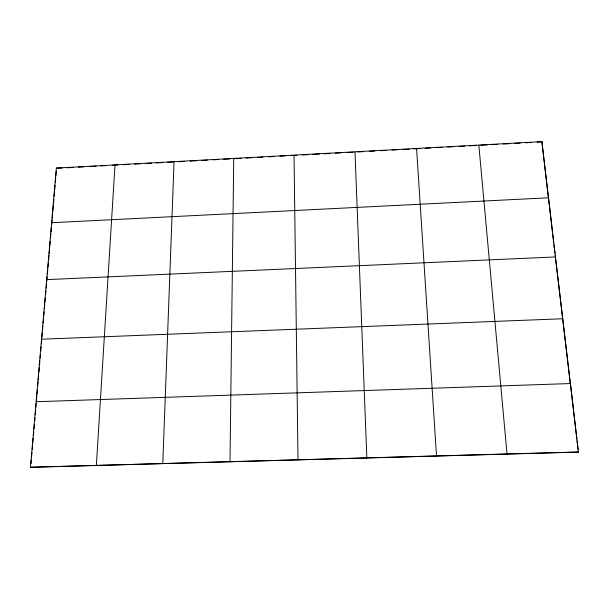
<?xml version="1.0" encoding="UTF-8"?>
<svg xmlns="http://www.w3.org/2000/svg" width="609" height="609" viewBox="0 0 609 609"><rect width="100%" height="100%" fill="white"/><g stroke="black" fill="none" stroke-linecap="round" stroke-linejoin="round"><path stroke-width="0.91" d="M416.594 148.756L436.516 456.057M30.45 467.263L56.348 168.076L541.896 141.623L578.405 452.106L30.45 467.263L578.55 451.977M31.013 463.624L31.341 459.871M31.584 457.062L31.988 452.373M32.231 449.556L32.559 445.803M32.802 442.994L33.206 438.305M33.449 435.488L33.777 431.735M34.02 428.926L34.424 424.237M34.667 421.42L34.987 417.667M35.231 414.858L35.642 410.169M35.878 407.352L36.205 403.607M36.449 400.783L36.86 396.048M37.02 394.152L37.431 389.417M37.682 386.57L38.085 381.835M38.253 379.94L38.664 375.205M38.907 372.365L39.319 367.63M39.478 365.735L39.889 361M40.133 358.153L40.46 354.369M40.712 351.522L41.115 346.787M41.366 343.948L41.694 340.157M41.937 337.317L42.348 332.59M42.508 330.695L42.919 325.967M43.163 323.128L43.574 318.4M43.734 316.505L44.145 311.778M44.388 308.938L44.8 304.203M44.959 302.315L45.37 297.58M45.614 294.748L45.941 290.957M46.193 288.126L46.596 283.391M46.764 281.503L47.167 276.806M47.411 274.012L47.814 269.345M47.974 267.48L48.377 262.822M48.621 260.02L49.025 255.361M49.184 253.496L49.664 247.901M49.831 246.036L50.235 241.37M50.471 238.568L50.874 233.909M51.042 232.044L51.438 227.378M51.681 224.584L52.085 219.902M52.252 218.03L52.656 213.348M52.816 211.468L53.303 205.85M53.463 203.969L53.874 199.288M54.11 196.471L54.521 191.789M54.681 189.917L55.084 185.227M55.328 182.418L55.731 177.729M55.899 175.856L56.302 171.167M478.857 145.361L507.031 454.093M548.313 197.133L541.896 141.623M555.37 256.937L46.923 279.607M562.663 318.751L41.77 339.213M62.202 168.054L56.348 168.076M66.914 167.795L73.514 167.437M78.226 167.178L83.882 166.866M89.538 166.561L96.138 166.204M100.85 165.945L106.506 165.64M112.163 165.328L117.803 165.024M123.429 164.719L129.055 164.407M134.673 164.103L140.298 163.798M145.924 163.494L151.55 163.182M156.239 162.93L162.801 162.573M167.483 162.314L174.045 161.964L162.778 463.693M178.787 161.705L184.466 161.393M190.153 161.081L196.783 160.723M201.518 160.464L207.205 160.152M212.884 159.847L218.57 159.535M223.305 159.276L229.936 158.919M234.671 158.66L241.263 158.302M245.975 158.043L252.575 157.685M257.287 157.427L262.936 157.122M268.592 156.81L274.248 156.505M279.904 156.193L285.552 155.889M291.209 155.577L296.849 155.272M302.475 154.968L308.101 154.663M312.79 154.404L319.352 154.047M324.041 153.795L330.603 153.438M335.293 153.179L340.918 152.874M346.551 152.57L353.113 152.212M357.833 151.953L363.52 151.641M369.206 151.337L374.893 151.024M380.579 150.712L386.266 150.408M391.952 150.096L397.639 149.784M402.374 149.525L409.012 149.167M413.747 148.908L420.362 148.55M425.082 148.292L430.738 147.979M436.402 147.675L442.065 147.363M447.722 147.058L453.385 146.746M459.041 146.442L464.705 146.13M469.425 145.878L476.025 145.513M480.737 145.262L487.307 144.904M492.003 144.645L497.644 144.341M503.278 144.036L509.855 143.671M514.552 143.419L520.185 143.115M525.826 142.803L531.459 142.498M537.1 142.194L541.797 141.935M96.344 465.542L114.987 165.176M36.365 401.727L570.466 383.548L576.86 438.99M229.996 461.82L233.727 158.713M51.841 222.719L548.526 197.788L552.5 232.646M298.014 459.924L294.033 155.424M552.721 234.511L553.718 242.922M553.939 244.795L554.928 253.199M555.149 255.072L570.222 382.779M577.081 440.863L578.078 449.297M366.854 458.006L354.986 152.105"/></g></svg>
